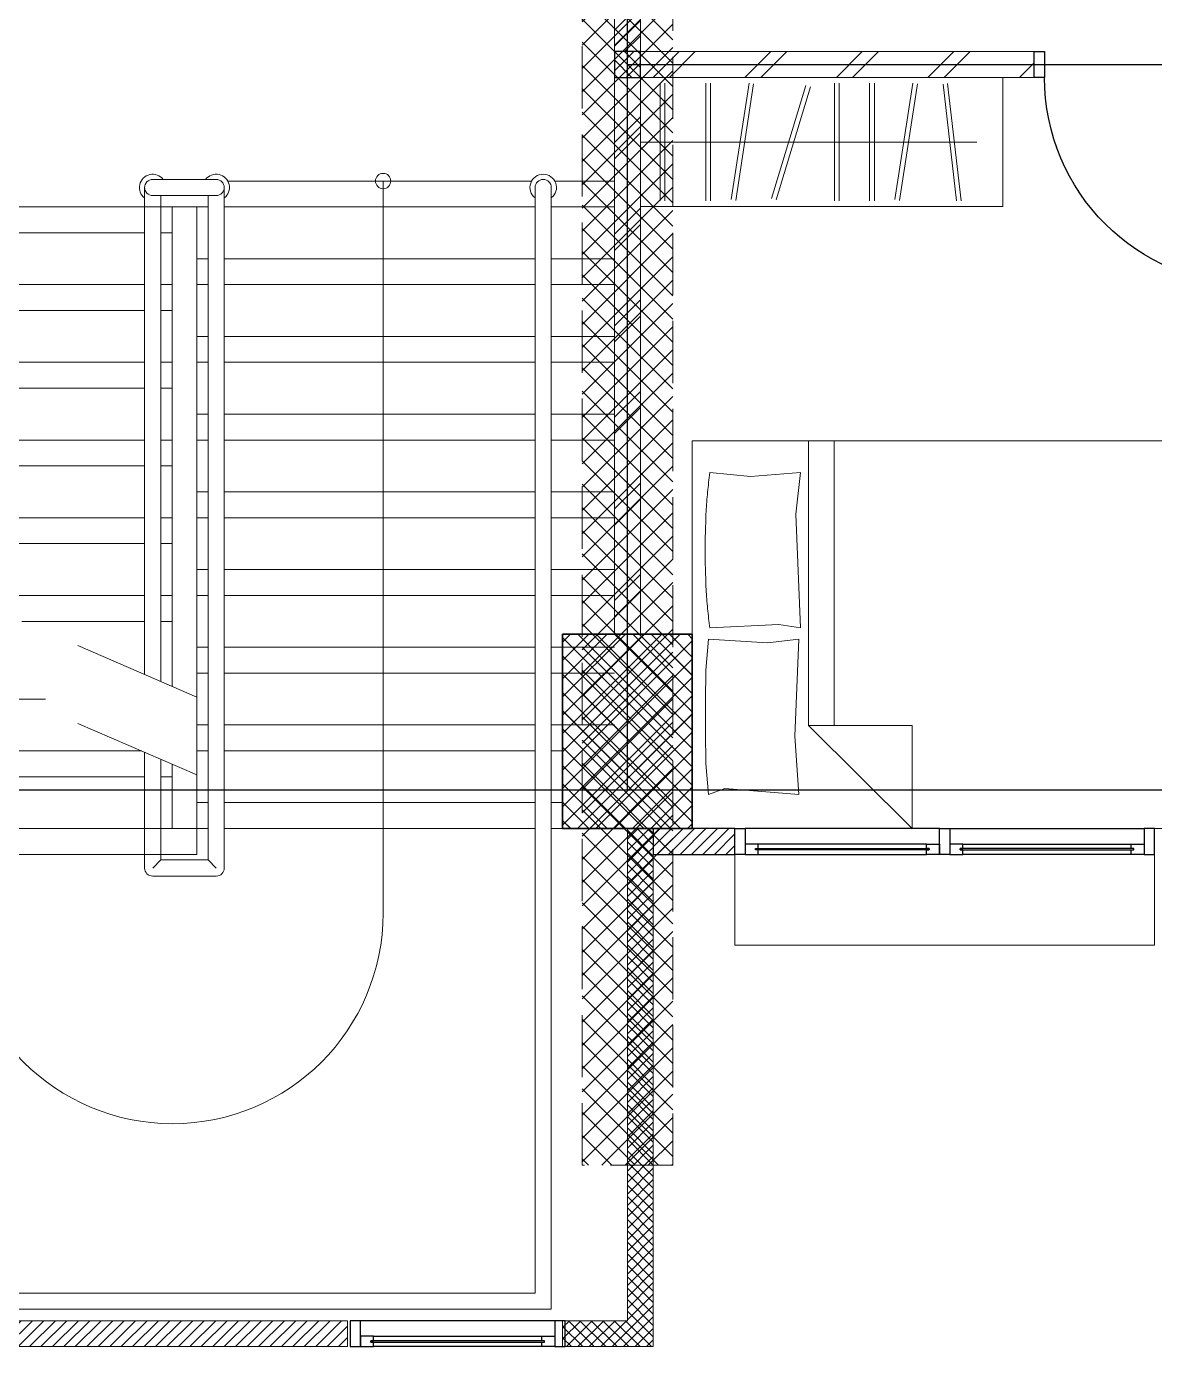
# Model space of a CAD drawing. Header units: millimetres. Extents: x -324 to 75, y -297 to 70.
# Drawn here: x -19.23 to -14.87, y -4.27 to 0.82 of the extents above; entities that cross this region are included whole.
import ezdxf

# ---------------------------------------------------------------- set-up
doc = ezdxf.new("R2010")
doc.units = ezdxf.units.MM
doc.linetypes.add('ACAD_ISO02W100', pattern=[15, 12, -3])
doc.linetypes.add('DASHDOT', pattern=[1, 0.5, -0.25, 0, -0.25])
doc.layers.get('defpoints').update_dxf_attribs({"color": 1})
for name, color, linetype, lineweight in [('ars', 11, 'Continuous', 0), ('ars @ 1', 11, 'Continuous', 0), ('KOL', 1, 'Continuous', 30), ('KOLOM', 4, 'Continuous', 9), ('lan', 7, 'Continuous', 15), ('NOT', 7, 'Continuous', 20), ('Stair', 7, 'Continuous', 15), ('tem', 5, 'Continuous', 20), ('u', 6, 'Continuous', 20)]:
    doc.layers.add(name, color=color, linetype=linetype, lineweight=lineweight)
doc.layers.add('as', color=1, linetype='Continuous', plot=False)
doc.layers.add('Kusen', color=30, linetype='Continuous')
pattern_1 = [(225, (-5.95, -51.3), (0.022097087, -0.022097087), [])]

# ---------------------------------------------------------------- blocks, each defined once
blk = doc.blocks.new("k3'")
at = {"layer": 'ars'}
h = blk.add_hatch(dxfattribs=at)
h.set_pattern_fill('_USER', color=256, scale=0.05, angle=45, double=1, pattern_type=0)
h.set_pattern_definition([(45, (0, -4.975), (-0.03535534, 0.03535534), []), (135, (0, -4.975), (-0.03535534, -0.03535534), [])])
h.paths.add_polyline_path([(-0.25, -0.375), (0.25, -0.375), (0.25, 0.375), (-0.25, 0.375)])
at = {"layer": 'KOL'}
blk.add_lwpolyline([(-0.25, -0.375), (0.25, -0.375), (0.25, 0.375), (-0.25, 0.375)], close=True, dxfattribs=at)
blk = doc.blocks.new('T. J2')
at = {"layer": 'Kusen'}
for p, q in [((-0.3692, 0.1), (0.2808, 0.1)), ((0.2808, 0.06), (-0.3692, 0.06)), ((-0.4192, 0), (0.3308, 0))]:
    blk.add_line(p, q, dxfattribs=at)
for points in [[(-0.4592, 0), (-0.4192, 0), (-0.4192, 0.1), (-0.4592, 0.1)], [(0.3308, 0), (0.3708, 0), (0.3708, 0.1), (0.3308, 0.1)]]:
    blk.add_lwpolyline(points, close=True, dxfattribs=at)
for points in [[(-0.3692, 0.0775), (-0.3692, 0.06), (-0.4192, 0.06), (-0.4192, 0.1), (-0.3692, 0.1), (-0.3692, 0.0825), (-0.3792, 0.0825), (-0.3792, 0.0775), (-0.3692, 0.0775)], [(0.2808, 0.0775), (0.2808, 0.06), (0.3308, 0.06), (0.3308, 0.1), (0.2808, 0.1), (0.2808, 0.0825), (0.2908, 0.0825), (0.2908, 0.0775), (0.2808, 0.0775)]]:
    blk.add_lwpolyline(points, dxfattribs=at)
at = {"layer": 'Kusen', "color": 141}
blk.add_lwpolyline([(-0.3792, 0.0775), (0.2908, 0.0775), (0.2908, 0.0825), (-0.3792, 0.0825)], close=True, dxfattribs=at)
blk = doc.blocks.new('T. J1')
at = {"layer": 'Kusen'}
for p, q in [((-0.7188, 0.1), (-0.0688, 0.1)), ((-0.0688, 0.06), (-0.7188, 0.06)), ((0.7212, 0.1), (0.0712, 0.1)), ((0.0712, 0.06), (0.7212, 0.06)), ((-0.0188, 0), (-0.7688, 0)), ((0.0212, 0), (0.7712, 0))]:
    blk.add_line(p, q, dxfattribs=at)
for points in [[(-0.8088, 0), (-0.7688, 0), (-0.7688, 0.1), (-0.8088, 0.1)], [(-0.0188, 0), (0.0212, 0), (0.0212, 0.1), (-0.0188, 0.1)], [(0.8112, 0), (0.7712, 0), (0.7712, 0.1), (0.8112, 0.1)]]:
    blk.add_lwpolyline(points, close=True, dxfattribs=at)
for points in [[(-0.7188, 0.0775), (-0.7188, 0.06), (-0.7688, 0.06), (-0.7688, 0.1), (-0.7188, 0.1), (-0.7188, 0.0825), (-0.7288, 0.0825), (-0.7288, 0.0775), (-0.7188, 0.0775)], [(-0.0688, 0.0775), (-0.0688, 0.06), (-0.0188, 0.06), (-0.0188, 0.1), (-0.0688, 0.1), (-0.0688, 0.0825), (-0.0588, 0.0825), (-0.0588, 0.0775), (-0.0688, 0.0775)], [(0.0712, 0.0775), (0.0712, 0.06), (0.0212, 0.06), (0.0212, 0.1), (0.0712, 0.1), (0.0712, 0.0825), (0.0612, 0.0825), (0.0612, 0.0775), (0.0712, 0.0775)], [(0.7212, 0.0775), (0.7212, 0.06), (0.7712, 0.06), (0.7712, 0.1), (0.7212, 0.1), (0.7212, 0.0825), (0.7312, 0.0825), (0.7312, 0.0775), (0.7212, 0.0775)]]:
    blk.add_lwpolyline(points, dxfattribs=at)
at = {"layer": 'Kusen', "color": 141}
for points in [[(-0.7288, 0.0775), (-0.0588, 0.0775), (-0.0588, 0.0825), (-0.7288, 0.0825)], [(0.7312, 0.0775), (0.0612, 0.0775), (0.0612, 0.0825), (0.7312, 0.0825)]]:
    blk.add_lwpolyline(points, close=True, dxfattribs=at)
blk = doc.blocks.new('P.80')
at = {"layer": 'Kusen'}
for points in [[(-69.8094, -74.8368), (-69.7694, -74.8368), (-69.7694, -74.0368), (-69.8094, -74.0368)], [(-70.6094, -74.9368), (-70.5694, -74.9368), (-70.5694, -74.8368), (-70.6094, -74.8368)], [(-69.7694, -74.9368), (-69.7294, -74.9368), (-69.7294, -74.8368), (-69.7694, -74.8368)]]:
    blk.add_lwpolyline(points, close=True, dxfattribs=at)
blk.add_arc((-69.7694, -74.8368), 0.8, 90, 180, dxfattribs=at)
blk = doc.blocks.new('BED1')
at = {"color": 0, "linetype": 'Continuous'}
for points in [[(1.9976, 0), (1.9976, 1.4976), (0, 1.4976), (0, 0), (1.9976, 0)], [(1.5484, 1.0993), (1.1489, 1.0993), (1.1489, 1.4976), (1.5484, 1.0993)], [(1.9346, 1.3656), (1.9443, 1.2458), (1.9467, 1.1259), (1.9467, 1.0061), (1.9443, 0.8862), (1.9346, 0.7663), (1.707, 0.7809), (1.586, 0.7663), (1.6017, 1.1404), (1.586, 1.3656), (1.8717, 1.3426), (1.9346, 1.3656)], [(1.4492, 1.0993), (1.4492, 0)], [(1.5484, 1.0993), (1.5484, 0)], [(1.9298, 0.1235), (1.7724, 0.138), (1.5799, 0.1235), (1.5981, 0.2833), (1.5799, 0.7228), (1.6634, 0.7094), (1.9298, 0.7228)], [(1.9298, 0.1235), (1.931, 0.1332), (1.9322, 0.1429), (1.9334, 0.1513), (1.9346, 0.161), (1.9346, 0.1707), (1.9358, 0.1804), (1.937, 0.1889), (1.9383, 0.1985), (1.9383, 0.2082), (1.9395, 0.2179), (1.9407, 0.2264), (1.9407, 0.2361), (1.9419, 0.2458), (1.9419, 0.2542), (1.9431, 0.2639), (1.9431, 0.2736), (1.9443, 0.2833), (1.9443, 0.2918), (1.9455, 0.3015), (1.9455, 0.3111), (1.9455, 0.3208), (1.9467, 0.3293), (1.9467, 0.339), (1.9467, 0.3487), (1.9467, 0.3584), (1.9479, 0.3668), (1.9479, 0.3765), (1.9479, 0.3862), (1.9479, 0.3959), (1.9479, 0.4044), (1.9479, 0.414), (1.9479, 0.4237), (1.9479, 0.4334), (1.9479, 0.4419), (1.9479, 0.4516), (1.9479, 0.4613), (1.9479, 0.4709), (1.9479, 0.4794), (1.9467, 0.4891), (1.9467, 0.4988), (1.9467, 0.5085), (1.9467, 0.5169), (1.9455, 0.5266), (1.9455, 0.5363), (1.9455, 0.546), (1.9443, 0.5545), (1.9443, 0.5642), (1.9431, 0.5738), (1.9431, 0.5835), (1.9419, 0.592), (1.9419, 0.6017), (1.9407, 0.6114), (1.9407, 0.6199), (1.9395, 0.6295), (1.9383, 0.6392), (1.9383, 0.6489), (1.937, 0.6574), (1.9358, 0.6671), (1.9346, 0.6768), (1.9346, 0.6864), (1.9334, 0.6949), (1.9322, 0.7046), (1.931, 0.7143), (1.9298, 0.7228)]]:
    blk.add_lwpolyline(points, dxfattribs=at)
blk = doc.blocks.new('LEMARI1')
for points in [[(0.6998, 0.4988), (-0.6998, 0.4988)], [(-0.6998, 0), (0.6998, 0), (0.6998, 0.4988), (-0.6998, 0.4988), (-0.6998, 0)], [(-0.5387, 0.4758), (-0.4855, 0.023)], [(-0.4685, 0.0254), (-0.5206, 0.477)], [(-0.3002, 0.4746), (-0.3705, 0.0242)], [(-0.3523, 0.0218), (-0.2821, 0.4709)], [(-0.2034, 0.477), (-0.2034, 0.0218)], [(-0.1852, 0.0218), (-0.1852, 0.477)], [(-0.0678, 0.477), (-0.0678, 0.0218)], [(-0.0496, 0.0218), (-0.0496, 0.477)], [(0.1755, 0.4722), (0.0436, 0.0363)], [(0.0605, 0.0315), (0.1937, 0.4673)], [(0.3317, 0.4746), (0.2627, 0.0242)], [(0.2797, 0.0218), (0.3499, 0.4709)], [(0.4286, 0.477), (0.4286, 0.0218)], [(0.4467, 0.0218), (0.4467, 0.477)], [(0.6053, 0.477), (0.6053, 0.0218)], [(0.6235, 0.0218), (0.6235, 0.477)], [(0.6998, 0.2494), (-0.5993, 0.2494)]]:
    blk.add_lwpolyline(points)
blk = doc.blocks.new('K 10.10')
at = {"layer": 'ars'}
h = blk.add_hatch(dxfattribs=at)
h.set_pattern_fill('_USER', color=256, scale=0.05, angle=45, double=1, pattern_type=0)
h.set_pattern_definition([(45, (0, 0), (-0.035355339, 0.035355339), []), (135, (0, 0), (-0.035355339, -0.035355339), [])])
h.paths.add_polyline_path([(1560.5383, 1380.4069), (1560.6383, 1380.4069), (1560.6383, 1380.5069), (1560.5383, 1380.5069)])
at = {"layer": 'KOL'}
blk.add_lwpolyline([(1560.5383, 1380.4069), (1560.6383, 1380.4069), (1560.6383, 1380.5069), (1560.5383, 1380.5069)], close=True, dxfattribs=at)
blk = doc.blocks.new('SP ME1')
at = {"layer": 'ars'}
h = blk.add_hatch(dxfattribs=at)
h.set_pattern_fill('ANSI31', color=256, scale=0.25, style=0)
h.set_pattern_definition(pattern_1)
edge = h.paths.add_edge_path()
edge.add_line((-6.3, 5.7), (-6.3, 7.7))
edge.add_line((-6.3, 7.7), (-5.95, 7.7))
edge.add_line((-5.95, 7.7), (-5.95, 7.6))
edge.add_line((-5.95, 7.6), (-6.2, 7.6))
edge.add_line((-6.2, 7.6), (-6.2, 5.7))
edge.add_line((-6.2, 5.7), (-6.3, 5.7))
h = blk.add_hatch(dxfattribs=at)
h.set_pattern_fill('ANSI31', color=256, scale=0.25, style=0)
h.set_pattern_definition(pattern_1)
edge = h.paths.add_edge_path()
edge.add_line((-6.3, 5.7), (-6.3, 7.7))
edge.add_line((-6.3, 7.7), (-5.95, 7.7))
edge.add_line((-5.95, 7.7), (-5.95, 7.6))
edge.add_line((-5.95, 7.6), (-6.2, 7.6))
edge.add_line((-6.2, 7.6), (-6.2, 5.7))
edge.add_line((-6.2, 5.7), (-6.3, 5.7))
h = blk.add_hatch(dxfattribs=at)
h.set_pattern_fill('ANSI31', color=256, scale=0.25, style=0)
h.set_pattern_definition([(225, (0.099998, -51.3), (0.022097087, -0.022097087), [])])
h.paths.add_polyline_path([(-5.12, 7.7), (-5.12, 7.6), (0, 7.6), (0, 5.7), (0.1, 5.7), (0.1, 7.7)])
h = blk.add_hatch(dxfattribs=at)
h.set_pattern_fill('ANSI37', color=256, scale=0.02, style=0)
h.set_pattern_definition([(45, (262.191906, -190.19391), (-0.044901281, 0.044901281), []), (135, (262.191906, -190.19391), (-0.044901281, -0.044901281), [])])
h.paths.add_polyline_path([(-6.025, 0), (-6.375, 0), (-6.375, 7), (-6.0247, 7)])
at = {"layer": 'ars @ 1'}
h = blk.add_hatch(dxfattribs=at)
h.set_pattern_fill('TEMBOK', color=256, scale=0.25)
h.set_pattern_definition([(45, (24.5328, -51.42464), (-0.1767767, 0.1767767), []), (45, (24.5953, -51.42464), (-0.1767767, 0.1767767), [])])
h.paths.add_polyline_path([(-6.25, 2.8), (-6.15, 2.8), (-6.15, 4.95), (-6.25, 4.95)])
h = blk.add_hatch(dxfattribs=at)
h.set_pattern_fill('TEMBOK', color=256, scale=0.25)
h.set_pattern_definition([(45, (24.5328, -49.32464), (-0.1767767, 0.1767767), []), (45, (24.5953, -49.32464), (-0.1767767, 0.1767767), [])])
h.paths.add_polyline_path([(-6.25, 1.6), (-6.15, 1.6), (-6.15, 2.7), (-6.25, 2.7)])
at = {"layer": 'ars'}
for p, q in [((-5.9062, 7.5562), (-5.9062, 3.225)), ((-3.0738, 7.5562), (-5.9062, 7.5562)), ((-5.8437, 7.4937), (-5.8437, 3.225)), ((-3.1363, 7.4937), (-5.8437, 7.4937)), ((-4.3675, 5.8837), (-4.6125, 5.8837)), ((-4.6437, 5.8525), (-4.6437, 3.225)), ((-4.3988, 5.8212), (-4.5812, 5.8212)), ((-4.5812, 5.8212), (-4.5812, 3.2562)), ((-4.3988, 5.8212), (-4.3988, 5.4324)), ((-4.3363, 5.8525), (-4.3363, 5.4053)), ((-4.3066, 5.8), (-4.5375, 5.8)), ((-4.5375, 5.7), (-4.5375, 5.8)), ((-3.1363, 5.8), (-4.3363, 5.8)), ((-5.9062, 5.6), (-5.95, 5.6)), ((-4.6437, 5.6), (-5.8437, 5.6)), ((-4.5375, 5.6), (-4.5812, 5.6)), ((-4.3988, 5.5), (-4.4425, 5.5)), ((-3.1363, 5.5), (-4.3363, 5.5)), ((-5.9062, 5.3), (-6.15, 5.3)), ((-4.6437, 5.3), (-5.8437, 5.3)), ((-4.5375, 5.3), (-4.5812, 5.3)), ((-3.1363, 5.2), (-3.9541, 5.2)), ((-4.3988, 5.1324), (-4.3988, 3.2562)), ((-4.3363, 5.1053), (-4.3363, 3.225)), ((-5.9062, 5), (-6.15, 5)), ((-4.6437, 5), (-5.8437, 5)), ((-4.5375, 5), (-4.5812, 5)), ((-4.3988, 4.9), (-4.4425, 4.9)), ((-3.8619, 4.9), (-4.3363, 4.9)), ((-5.9062, 4.7), (-6.15, 4.7)), ((-4.6437, 4.7), (-5.8437, 4.7)), ((-4.5375, 4.7), (-4.5812, 4.7)), ((-4.3988, 4.6), (-4.4425, 4.6)), ((-3.1688, 4.6), (-4.3363, 4.6)), ((-5.9062, 4.4), (-6.15, 4.4)), ((-4.6437, 4.4), (-5.8437, 4.4)), ((-4.5375, 4.4), (-4.5812, 4.4)), ((-4.3988, 4.3), (-4.4425, 4.3)), ((-3.1363, 4.3), (-4.3363, 4.3)), ((-5.9062, 4.1), (-6.15, 4.1)), ((-4.6437, 4.1), (-5.8437, 4.1)), ((-4.5375, 4.1), (-4.5812, 4.1)), ((-4.3988, 4), (-4.4425, 4)), ((-3.1363, 4), (-4.3363, 4)), ((-5.9062, 3.8), (-6.15, 3.8)), ((-4.6437, 3.8), (-5.8437, 3.8)), ((-4.5375, 3.8), (-4.5812, 3.8)), ((-4.3988, 3.7), (-4.4425, 3.7)), ((-3.1363, 3.7), (-4.3363, 3.7)), ((-5.9062, 3.5), (-6.15, 3.5)), ((-4.6437, 3.5), (-5.8437, 3.5)), ((-4.5375, 3.5), (-4.5812, 3.5)), ((-4.3988, 3.4), (-4.4425, 3.4)), ((-3.1363, 3.4), (-4.3363, 3.4)), ((-4.3675, 3.2562), (-4.6125, 3.2562)), ((-5.9197, 3.2), (-6.15, 3.2)), ((-4.6572, 3.2), (-5.8303, 3.2)), ((-4.3675, 3.1937), (-4.6125, 3.1937))]:
    blk.add_line(p, q, dxfattribs=at)
for points in [[(-4.5812, 5.8212), (-4.6125, 5.8525)], [(-4.3988, 5.8212), (-4.3675, 5.8525)]]:
    blk.add_lwpolyline(points, dxfattribs=at)
for centre, radius, start, end in [((-4.6125, 5.8525), 0.0312, 90, 180), ((-4.3675, 5.8525), 0.0312, 0, 90), ((-5.875, 3.225), 0.0512, 127.5719, 52.4281), ((-4.6125, 3.225), 0.0512, 127.5719, 322.4281), ((-4.3675, 3.225), 0.0512, 217.5719, 52.4281), ((-5.875, 3.225), 0.0312, 180, 0), ((-4.6125, 3.225), 0.0312, 90, 270), ((-4.3675, 3.225), 0.0312, 270, 90)]:
    blk.add_arc(centre, radius, start, end, dxfattribs=at)
at = {"layer": 'KOLOM', "linetype": 'ACAD_ISO02W100', "ltscale": 0.02}
blk.add_lwpolyline([(-6.025, 0), (-6.375, 0), (-6.3749, 7), (-6.0249, 7)], close=True, dxfattribs=at)
at = {"layer": 'lan'}
for p, q in [((-5.257, 6.0266), (-5.257, 3.2)), ((-5.9062, 5.7), (-5.95, 5.7)), ((-4.6437, 5.7), (-5.8437, 5.7)), ((-4.3066, 5.7), (-4.5812, 5.7)), ((-4.5375, 5.7), (-4.5812, 5.7)), ((-4.5375, 5.7), (-4.5375, 3.3)), ((-4.3988, 5.7), (-4.4425, 5.7)), ((-4.4425, 5.7), (-4.4425, 5.4513)), ((-3.1363, 5.7), (-4.3363, 5.7)), ((-5.9062, 5.4), (-5.95, 5.4)), ((-4.6437, 5.4), (-5.8437, 5.4)), ((-4.5375, 5.4), (-4.5812, 5.4)), ((-3.1363, 5.4), (-4.3239, 5.4)), ((-4.4425, 5.1513), (-4.4425, 3.3)), ((-5.9062, 5.1), (-6.15, 5.1)), ((-4.6437, 5.1), (-5.8437, 5.1)), ((-4.5375, 5.1), (-4.5812, 5.1)), ((-5.9062, 4.8), (-6.15, 4.8)), ((-4.6437, 4.8), (-5.8437, 4.8)), ((-4.5375, 4.8), (-4.5812, 4.8)), ((-4.3988, 4.8), (-4.4425, 4.8)), ((-3.723, 4.8), (-4.3363, 4.8)), ((-5.9062, 4.5), (-6.15, 4.5)), ((-4.6437, 4.5), (-5.8437, 4.5)), ((-4.5375, 4.5), (-4.5812, 4.5)), ((-4.3988, 4.5), (-4.4425, 4.5)), ((-3.1363, 4.5), (-4.3363, 4.5)), ((-5.9062, 4.2), (-6.15, 4.2)), ((-4.6437, 4.2), (-5.8437, 4.2)), ((-4.5375, 4.2), (-4.5812, 4.2)), ((-4.3988, 4.2), (-4.4425, 4.2)), ((-3.1363, 4.2), (-4.3363, 4.2)), ((-5.9062, 3.9), (-6.15, 3.9)), ((-4.6437, 3.9), (-5.8437, 3.9)), ((-4.5375, 3.9), (-4.5812, 3.9)), ((-4.3988, 3.9), (-4.4425, 3.9)), ((-3.1363, 3.9), (-4.3363, 3.9)), ((-5.9062, 3.6), (-6.15, 3.6)), ((-4.6437, 3.6), (-5.8437, 3.6)), ((-4.5375, 3.6), (-4.5812, 3.6)), ((-4.3988, 3.6), (-4.4425, 3.6)), ((-3.1363, 3.6), (-4.3363, 3.6)), ((-5.9062, 3.3), (-6.15, 3.3)), ((-4.6437, 3.3), (-5.8437, 3.3)), ((-4.5375, 3.3), (-4.5812, 3.3)), ((-4.3239, 3.3), (-4.5639, 3.3)), ((-4.3988, 3.3), (-4.4425, 3.3)), ((-3.1363, 3.3), (-4.3363, 3.3))]:
    blk.add_line(p, q, dxfattribs=at)
at = {"layer": 'lan', "linetype": 'DASHDOT'}
for p, q in [((-4.5375, 5.4925), (-2.9378, 4.8)), ((-4.5375, 5.1925), (-2.9378, 4.5))]:
    blk.add_line(p, q, dxfattribs=at)
at = {"layer": 'lan'}
blk.add_arc((-4.4439, 6.0266), 0.813, 0, 180, dxfattribs=at)
blk.add_arc((-4.4439, 6.0266), 0.813, 0, 180, dxfattribs=at)
at = {"layer": 'Stair'}
blk.add_circle((-5.257, 3.2), 0.0296, dxfattribs=at)
at = {"layer": 'tem'}
blk.add_lwpolyline([(-6.3, 5.7), (-6.3, 7.7), (-5.95, 7.7), (-5.95, 7.6), (-6.2, 7.6), (-6.2, 5.7), (-6.3, 5.7)], dxfattribs=at)
blk.add_lwpolyline([(-6.3, 5.7), (-6.3, 7.7), (-5.95, 7.7), (-5.95, 7.6), (-6.2, 7.6), (-6.2, 5.7), (-6.3, 5.7)], dxfattribs=at)
for points in [[(-5.12, 7.7), (-5.12, 7.6), (0, 7.6), (0, 5.7), (0.1, 5.7), (0.1, 7.7)], [(-6.25, 2.8), (-6.15, 2.8), (-6.15, 4.95), (-6.25, 4.95)], [(-6.25, 1.6), (-6.15, 1.6), (-6.15, 2.7), (-6.25, 2.7)]]:
    blk.add_lwpolyline(points, close=True, dxfattribs=at)
at = {"layer": 'KOL', "xscale": -1, "rotation": 180}
blk.add_blockref("k3'", (-6.2, 5.325), dxfattribs=at)
blk.add_blockref("k3'", (-6.2, 5.325), dxfattribs=at)
at = {"layer": 'KOLOM', "extrusion": (0, 0, -1), "xscale": -1, "zscale": -1, "rotation": 180}
blk.add_blockref('K 10.10', (-1554.3883, 1383.2069), dxfattribs=at)
at = {"layer": 'Kusen'}
blk.add_blockref('T. J2', (-5.5008, 7.6), dxfattribs=at)
blk.add_blockref('T. J2', (-5.5008, 7.6), dxfattribs=at)
blk = doc.blocks.new('A-2')
at = {"layer": 'ars'}
h = blk.add_hatch(dxfattribs=at)
h.set_pattern_fill('TEMBOK', color=256, scale=0.25)
h.set_pattern_definition([(45, (74.3438, -0.8551), (-0.1767767, 0.1767767), []), (45, (74.4063, -0.8551), (-0.1767767, 0.1767767), [])])
h.paths.add_polyline_path([(35.76, 2.9695), (37.28, 2.9695), (37.28, 2.8695), (35.76, 2.8695)])
h = blk.add_hatch(dxfattribs=at)
h.set_pattern_fill('ANSI31', color=256, scale=0.25, style=0)
h.set_pattern_definition([(315, (35.46, -0.730454), (-0.0220971, -0.0220971), [])])
edge = h.paths.add_edge_path()
edge.add_line((35.81, -0.0305), (35.81, -2.0305))
edge.add_line((35.81, -2.0305), (35.46, -2.0305))
edge.add_line((35.46, -2.0305), (35.46, -1.9305))
edge.add_line((35.46, -1.9305), (35.71, -1.9305))
edge.add_line((35.71, -1.9305), (35.71, -0.0305))
edge.add_line((35.71, -0.0305), (35.81, -0.0305))
h = blk.add_hatch(dxfattribs=at)
h.set_pattern_fill('ANSI31', color=256, scale=0.25, angle=180, style=0)
h.set_pattern_definition([(225, (-519.968734, 382.57413), (0.0220970869, -0.0220970869), [])])
h.paths.add_polyline_path([(36.125, -0.0305), (35.81, -0.0305), (35.81, -0.1305), (36.125, -0.1305)])
at = {"layer": 'ars @ 1'}
h = blk.add_hatch(dxfattribs=at)
h.set_pattern_fill('TEMBOK', color=256, scale=0.25)
h.set_pattern_definition([(45, (74.3438, 1.2449), (-0.1767767, 0.1767767), []), (45, (74.4063, 1.2449), (-0.1767767, 0.1767767), [])])
h.paths.add_polyline_path([(35.76, 4.0695), (35.66, 4.0695), (35.66, 2.9695), (35.76, 2.9695)])
at = {"layer": 'as'}
for p, q in [((35.71, 0.1195), (35.71, 13.2195)), ((35.71, 2.9195), (41.91, 2.9195)), ((-32.49, 0.1195), (41.91, 0.1195))]:
    blk.add_line(p, q, dxfattribs=at)
at = {"layer": 'KOL'}
blk.add_lwpolyline([(36.125, -0.0305), (35.81, -0.0305), (35.81, -0.1305), (36.125, -0.1305)], close=True, dxfattribs=at)
at = {"layer": 'lan'}
for p, q in [((36.125, -0.1305), (36.125, -0.4805)), ((37.745, -0.1305), (37.745, -0.4805)), ((37.745, -0.4805), (36.125, -0.4805))]:
    blk.add_line(p, q, dxfattribs=at)
at = {"layer": 'tem'}
for points in [[(35.76, 4.0695), (35.66, 4.0695), (35.66, 2.9695), (35.76, 2.9695)], [(37.28, 2.8695), (35.76, 2.8695), (35.76, 2.9695), (37.28, 2.9695)]]:
    blk.add_lwpolyline(points, close=True, dxfattribs=at)
blk.add_lwpolyline([(35.81, -0.0305), (35.81, -2.0305), (35.46, -2.0305), (35.46, -1.9305), (35.71, -1.9305), (35.71, -0.0305), (35.81, -0.0305)], dxfattribs=at)
at = {"layer": 'ars', "rotation": 180}
for name, p in [('LEMARI1', (36.4598, 2.8695)), ('BED1', (37.9576, 1.4671))]:
    blk.add_blockref(name, p, dxfattribs=at)
at = {"layer": 'KOL'}
blk.add_blockref("k3'", (35.71, 0.3445), dxfattribs=at)
at = {"layer": 'Kusen', "xscale": -1, "rotation": 180}
for name, p in [('P.80', (107.8894, -71.9673)), ('T. J1', (36.9338, -0.0305))]:
    blk.add_blockref(name, p, dxfattribs=at)
at = {"layer": 'Kusen', "rotation": 180}
blk.add_blockref('T. J2', (35.0108, -1.9305), dxfattribs=at)
at = {"layer": 'u', "rotation": 180}
blk.add_blockref('SP ME1', (29.51, 5.6696), dxfattribs=at)

msp = doc.modelspace()

# ---------------------------------------------------------------- linework, layer by layer
at = {"layer": 'NOT', "linetype": 'DASHDOT', "ltscale": 3}
msp.add_line((-6.6362, -2.1246), (-18.9634, -2.1246), dxfattribs=at)

# ---------------------------------------------------------------- block references
at = {"layer": 'defpoints'}
msp.add_blockref('A-2', (-52.6163, -2.2441), dxfattribs=at)

doc.saveas('drawing.dxf')
